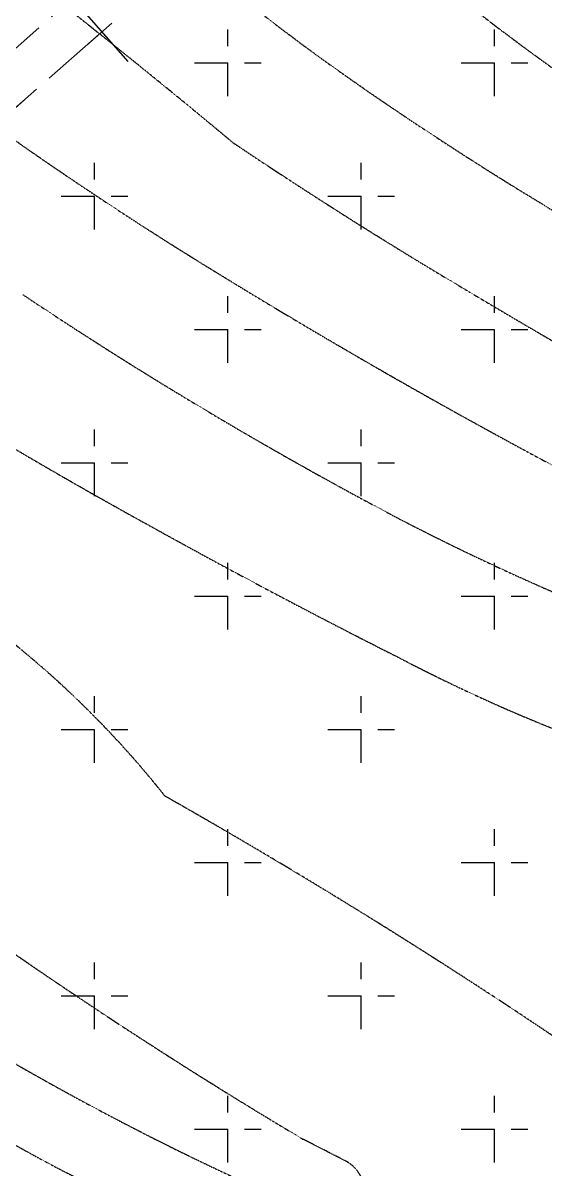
# Model space of a CAD drawing. Header units: millimetres. Extents: x 832728086 to 834530684, y 817551485 to 818349469.
# Drawn here: x 834333389 to 834343336, y 817907181 to 817929021 of the extents above; entities that cross this region are included whole.
import ezdxf

# ---------------------------------------------------------------- set-up
doc = ezdxf.new("R2010")
doc.units = ezdxf.units.MM
doc.header["$LTSCALE"] = 100
for name, pattern in [('Grid Line', [22.225, 12.7, -3.175, 3.175, -3.175]), ('Hidden', [9.525, 6.35, -3.175]), ('HIDDEN2', [4.7625, 3.175, -1.5875])]:
    doc.linetypes.add(name, pattern=pattern)
for name, color, linetype in [('+C-160', 160, 'Hidden'), ('DLN020__', 6, 'Continuous'), ('DLN210__', 7, 'Continuous')]:
    doc.layers.add(name, color=color, linetype=linetype)

# ---------------------------------------------------------------- blocks, each defined once
blk = doc.blocks.new('A$C062A3D83')
at = {"layer": '+C-160', "lineweight": 18, "ltscale": 2}
blk.add_line((7696, -79810), (51881, -40923), dxfattribs=at)
at = {"layer": '+C-160'}
for p, q in [((13962, -77635), (13962, -76365)), ((19042, -77635), (19042, -76365)), ((13327, -77000), (14597, -77000)), ((18407, -77000), (19677, -77000)), ((11422, -80175), (11422, -78905)), ((16502, -80175), (16502, -78905)), ((10787, -79540), (12057, -79540)), ((15867, -79540), (17137, -79540)), ((13962, -82715), (13962, -81445)), ((19042, -82715), (19042, -81445)), ((13327, -82080), (14597, -82080)), ((18407, -82080), (19677, -82080)), ((11422, -85255), (11422, -83985)), ((16502, -85255), (16502, -83985)), ((10787, -84620), (12057, -84620)), ((15867, -84620), (17137, -84620)), ((13962, -87795), (13962, -86525)), ((19042, -87795), (19042, -86525)), ((13327, -87160), (14597, -87160)), ((18407, -87160), (19677, -87160)), ((11422, -90335), (11422, -89065)), ((16502, -90335), (16502, -89065)), ((10787, -89700), (12057, -89700)), ((15867, -89700), (17137, -89700)), ((13962, -92875), (13962, -91605)), ((19042, -92875), (19042, -91605)), ((13327, -92240), (14597, -92240)), ((18407, -92240), (19677, -92240)), ((11422, -95415), (11422, -94145)), ((16502, -95415), (16502, -94145)), ((10787, -94780), (12057, -94780)), ((15867, -94780), (17137, -94780)), ((13962, -97955), (13962, -96685)), ((19042, -97955), (19042, -96685)), ((13327, -97320), (14597, -97320)), ((18407, -97320), (19677, -97320))]:
    blk.add_line(p, q, dxfattribs=at)
at = {"layer": '+C-160', "ltscale": 5e-05}
for centre, radius, start, end in [((-79155, -190130), 145413, 50.13546, 57.15652), ((56009, -28025), 60791, 230.12466, 232.7133), ((41464, -41376), 43873, 230.4218, 235.3801), ((43572, -44281), 40322, 232.7809, 236.675), ((51909, -18647), 73102, 232.37029, 238.43723), ((54942, -21896), 67562, 235.35923, 238.58447), ((66333, -744), 93712, 236.08941, 239.36049), ((156255, 143582), 261591, 238.53913, 240.20717), ((78260, 24026), 123255, 238.38307, 242.59772), ((61671, 3546), 102014, 236.25568, 241.19574), ((54748, -14557), 80422, 236.23999, 242.02453), ((110431, 72581), 179275, 239.1775, 240.32035), ((38515, -44721), 46169, 242.255, 255.6781), ((76552, 29518), 131944, 240.96733, 243.25841), ((-1800, -102527), 18590, 38.4312, 58.9175), ((32032, -60054), 31924, 242.2786, 254.9579), ((-44486, -191848), 115988, 54.64259, 60.4246), ((64579, -14928), 96121, 234.12638, 239.22144), ((37020, -48978), 54340, 237.006, 244.9803), ((23315, -73968), 27187, 233.7027, 265.2676), ((-729754, -1553182), 1635305, 62.859556, 62.892495), ((15880, -98537), 692, 12.0613, 59.7741)]:
    blk.add_arc(centre, radius, start, end, dxfattribs=at)

msp = doc.modelspace()

# ---------------------------------------------------------------- linework, layer by layer
at = {"layer": 'DLN020__', "linetype": 'Grid Line'}
for p, q in [((834335393.3709, 817928286.329), (834271595.72, 818000777.4892)), ((834387082.8962, 817975913.884), (834317744.9657, 817914891.3114))]:
    msp.add_line(p, q, dxfattribs=at)
at = {"layer": 'DLN210__', "color": 2, "linetype": 'HIDDEN2', "lineweight": 18, "ltscale": 2}
msp.add_lwpolyline([(834322079.0504, 818033400.7794), (834273584.7587, 817990722.1703), (834304338.188, 817955778.066), (834304338.0644, 817955777.9573), (834306485.0849, 817953338.8671), (834306485.3316, 817953338.3377), (834331029.1096, 817925450.0548), (834375214.7739, 817964337.2819), (834375214.7739, 817964337.2819), (834375214.7739, 817964337.2819), (834374049.3733, 817981008.6316), (834340358.4538, 818019248.4846, 0.2453038077), (834331397.2624, 818022812.8034), (834322079.0504, 818033400.7794), (834273584.7587, 817990722.1703)], format="xyb", close=True, dxfattribs=at)

# ---------------------------------------------------------------- block references
at = {"layer": '+C-160', "ltscale": 5}
msp.add_blockref('A$C062A3D83', (834323333.3128, 818005260.0327), dxfattribs=at)

doc.saveas('drawing.dxf')
